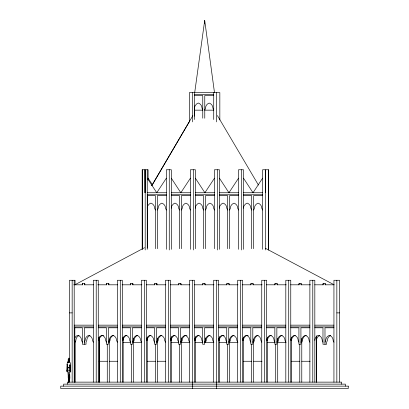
<?xml version="1.0" encoding="UTF-8"?>
<svg xmlns="http://www.w3.org/2000/svg" width="409" height="409" viewBox="0 0 409 409"><rect width="100%" height="100%" fill="white"/><g stroke="black" fill="none" stroke-linecap="round" stroke-linejoin="round"><path stroke-width="0.61" d="M69.811 364.424L69.99 370.022L67.766 370.288L68.247 376.316M69.934 370.017C69.019 373.637 70.967 379.445 68.717 382.134M68.819 372.006L68.819 382.103M68.242 359.608C68.037 357.512 69.847 357.768 69.648 359.445L69.52 359.71M68.267 359.051L68.042 362.844L68.518 360.493M67.076 364.802L66.769 370.314L67.28 370.13L67.725 364.235M68.467 382.134L68.656 381.408M194.694 92.638L204.704 20.45L214.49 92.638M70.522 371.178L70.236 372.057L69.837 365.585M68.743 382.042L68.927 381.127L69.423 381.449M66.841 370.186L67.347 371.904L66.979 371.091M84.356 342.231L85.128 340.436A5.358 5.358 0 0 1 88.814 335.349A5.358 5.358 0 0 1 92.495 340.436L93.313 342.231M157.404 210.052L158.171 208.263A5.358 5.358 0 0 1 161.857 203.171A5.358 5.358 0 0 1 165.538 208.263L166.356 210.052M204.771 109.949L205.538 108.16A5.358 5.358 0 0 1 209.224 103.068A5.358 5.358 0 0 1 212.905 108.16L213.723 109.949M108.421 342.231L109.193 340.436A5.358 5.358 0 0 1 112.874 335.349A5.358 5.358 0 0 1 116.56 340.436L117.373 342.231M109.28 342.231L110.047 340.436A5.358 5.358 0 0 1 113.733 335.349M181.463 210.052L182.235 208.263A5.358 5.358 0 0 1 185.921 203.171A5.358 5.358 0 0 1 189.602 208.263L190.42 210.052M132.485 342.231L133.252 340.436A5.358 5.358 0 0 1 136.938 335.349A5.358 5.358 0 0 1 140.619 340.436L141.437 342.231M133.339 342.231L134.111 340.436A5.358 5.358 0 0 1 137.792 335.349M205.528 210.052L206.3 208.263A5.358 5.358 0 0 1 209.981 203.171A5.358 5.358 0 0 1 213.667 208.263L214.48 210.052M156.545 342.231L157.317 340.436A5.358 5.358 0 0 1 160.998 335.349A5.358 5.358 0 0 1 164.684 340.436L165.502 342.231M157.404 342.231L158.171 340.436A5.358 5.358 0 0 1 161.857 335.349M229.592 210.052L230.359 208.263A5.358 5.358 0 0 1 234.045 203.171A5.358 5.358 0 0 1 237.726 208.263L238.544 210.052M180.609 342.231L181.381 340.436A5.358 5.358 0 0 1 185.062 335.349A5.358 5.358 0 0 1 188.743 340.436L189.561 342.231M181.463 342.231L182.235 340.436A5.358 5.358 0 0 1 185.921 335.349M253.652 210.052L254.424 208.263A5.358 5.358 0 0 1 258.105 203.171A5.358 5.358 0 0 1 261.791 208.263L262.609 210.052M204.669 342.231L205.441 340.436A5.358 5.358 0 0 1 209.127 335.349A5.358 5.358 0 0 1 212.808 340.436L213.626 342.231M205.528 342.231L206.3 340.436A5.358 5.358 0 0 1 209.981 335.349M228.733 342.231L229.505 340.436A5.358 5.358 0 0 1 233.186 335.349A5.358 5.358 0 0 1 236.872 340.436L237.685 342.231M229.592 342.231L230.359 340.436A5.358 5.358 0 0 1 234.045 335.349M252.798 342.231L253.565 340.436A5.358 5.358 0 0 1 257.251 335.349A5.358 5.358 0 0 1 260.932 340.436L261.75 342.231M253.652 342.231L254.424 340.436A5.358 5.358 0 0 1 258.105 335.349M276.857 342.231L277.629 340.436A5.358 5.358 0 0 1 281.31 335.349A5.358 5.358 0 0 1 284.996 340.436L285.814 342.231M277.716 342.231L278.488 340.436A5.358 5.358 0 0 1 282.169 335.349M300.922 342.231L301.694 340.436A5.358 5.358 0 0 1 305.375 335.349A5.358 5.358 0 0 1 309.061 340.436L309.874 342.231M301.781 342.231L302.548 340.436A5.358 5.358 0 0 1 306.234 335.349M324.986 342.231L325.753 340.436A5.358 5.358 0 0 1 329.439 335.349A5.358 5.358 0 0 1 333.12 340.436L333.938 342.231M75.062 342.231L75.88 340.436A5.358 5.358 0 0 1 79.039 335.549M68.656 360.559C68.344 358.192 68.61 362.236 69.003 359.214L69.366 359.848C69.821 358.969 69.418 363.632 68.242 361.684M151.923 185.584L189.653 121.176M151.724 185.584L192.828 115.67M68.83 381.663L68.993 380.748L69.443 381.362M166.356 178.171L156.759 192.741L147.245 178.171M190.42 178.171L180.824 192.741L171.305 178.171M214.48 178.171L204.883 192.741L195.369 178.171M238.544 178.171L228.948 192.741L219.428 178.171M262.609 178.171L253.013 192.741L243.493 178.171M68.395 376.101L68.145 376.679L68.554 381.439M69.31 361.694L68.39 362.011M68.006 361.668L67.475 362.251L66.953 364.685L67.746 365.355L67.766 370.288M69.816 365.59C71.498 364.572 70.051 361.837 68.784 361.249M74.832 284.812L144.52 247.706M102.802 335.298L101.314 336.06L99.832 337.716A5.358 5.358 0 0 0 99.116 340.385M126.862 335.298L125.379 336.06L123.896 337.716A5.358 5.358 0 0 0 123.181 340.385M150.926 335.298L149.438 336.06L147.956 337.716A5.358 5.358 0 0 0 147.245 340.385M174.991 335.298L173.503 336.06L172.02 337.716A5.358 5.358 0 0 0 171.305 340.385M199.05 335.298L197.562 336.06L196.08 337.716A5.358 5.358 0 0 0 195.369 340.385M223.115 335.298L221.627 336.06L220.144 337.716A5.358 5.358 0 0 0 219.428 340.385M247.179 335.298L245.691 336.06L244.209 337.716A5.358 5.358 0 0 0 243.493 340.385M271.239 335.298L269.751 336.06L268.268 337.716A5.358 5.358 0 0 0 267.558 340.385M295.303 335.298L293.815 336.06L292.333 337.716A5.358 5.358 0 0 0 291.617 340.385M68.405 381.909L68.727 381.878M70.159 370.303L70.665 370.232L70.45 365.13M70.251 372.026L70.604 370.237M67.771 367.415L69.893 367.41M67.761 367.896L69.913 367.89M194.607 94.648L213.723 94.648M194.607 95.512L202.762 95.512L202.762 118.186M213.723 95.512L204.771 95.512L204.771 118.257M194.607 110.154L202.762 110.154M204.771 110.154L213.723 110.154M145.2 192.741L145.057 169.75L142.168 169.75L142.168 249.321M147.245 192.741L166.356 192.741M171.305 192.741L190.42 192.741M195.369 192.741L214.48 192.741M219.428 192.741L238.544 192.741M243.493 192.741L262.609 192.741M265.513 192.741L265.605 169.75L268.534 169.75L268.534 249.955M147.245 194.756L166.356 194.756M171.305 194.756L190.42 194.756M195.369 194.756L214.48 194.756M219.428 194.756L238.544 194.756M243.493 194.756L262.609 194.756M147.245 195.614L155.4 195.614L155.4 248.692M166.356 195.614L157.404 195.614L157.404 248.692M171.305 195.614L179.459 195.614L179.459 248.692M190.42 195.614L181.463 195.614L181.463 248.692M195.369 195.614L203.524 195.614L203.524 248.692M214.48 195.614L205.528 195.614L205.528 248.692M219.428 195.614L227.583 195.614L227.583 248.692M238.544 195.614L229.592 195.614L229.592 248.692M243.493 195.614L251.647 195.614L251.647 248.692M262.609 195.614L253.652 195.614L253.652 248.692M73.758 284.812L82.7 284.812L82.7 283.611M93.692 284.812L84.412 284.812L84.438 283.611M97.823 284.812L106.769 284.812L106.764 283.611M117.751 284.812L108.497 284.812L108.497 283.611M122.097 284.812L130.824 284.812L130.824 283.611M141.903 284.812L132.562 284.812L132.562 283.611M146.243 284.812L154.888 284.812L154.888 283.611M156.591 284.812L165.875 284.812M170.308 284.812L178.948 284.812L178.948 283.611M189.807 284.812L180.686 284.812L180.686 283.611M194.28 284.812L203.012 284.812L203.012 283.611M214.004 284.812L204.751 284.812L204.751 283.611M217.915 284.812L227.077 284.812L227.077 283.611M238.064 284.812L228.774 284.812L228.815 283.611M242.189 284.812L251.136 284.812L251.136 283.611M262.128 284.812L252.874 284.812L252.874 283.611M266.458 284.812L275.201 284.812L275.201 283.611M286.264 284.812L276.939 284.812L276.939 283.611M290.62 284.812L299.26 284.812L299.26 283.611M300.952 284.812L310.538 284.812M314.685 284.812L323.325 284.812L323.325 283.611M69.484 312.885L72.158 312.885M336.842 312.885L339.516 312.885M74.198 325.155L93.313 325.155M98.262 325.155L117.373 325.155M122.322 325.155L141.437 325.155M146.386 325.155L165.502 325.155M170.451 325.155L189.561 325.155M194.51 325.155L213.626 325.155M218.575 325.155L237.685 325.155M242.634 325.155L261.75 325.155M266.699 325.155L285.814 325.155M290.763 325.155L309.874 325.155M314.823 325.155L333.938 325.155M74.198 326.929L93.313 326.929M98.262 326.929L117.373 326.929M122.322 326.929L141.437 326.929M146.386 326.929L165.502 326.929M170.451 326.929L189.561 326.929M194.51 326.929L213.626 326.929M218.575 326.929L237.685 326.929M242.634 326.929L261.75 326.929M266.699 326.929L285.814 326.929M290.763 326.929L309.874 326.929M314.823 326.929L333.938 326.929M74.198 327.793L82.352 327.793L82.352 344.235L86.023 344.235L86.023 342.231L86.81 340.385A5.358 5.358 0 0 1 89.97 335.498M93.313 327.793L84.356 327.793L84.356 344.235M98.262 327.793L106.417 327.793L106.417 344.235L108.421 344.235L108.421 327.793L117.373 327.793M122.322 327.793L130.476 327.793L130.476 344.235L132.485 344.235L132.485 327.793L141.437 327.793M146.386 327.793L154.541 327.793L154.541 344.235L156.545 344.235L156.545 327.793L165.502 327.793M170.451 327.793L178.605 327.793L178.605 344.235L180.609 344.235L180.609 327.793L189.561 327.793M194.51 327.793L202.665 327.793L202.665 344.235L204.669 344.235L204.669 327.793L213.626 327.793M218.575 327.793L226.729 327.793L226.729 344.235L228.733 344.235L228.733 327.793L237.685 327.793M242.634 327.793L250.794 327.793L250.794 344.235L252.798 344.235L252.798 327.793L261.75 327.793M266.699 327.793L274.853 327.793L274.853 344.235L276.857 344.235L276.857 327.793L285.814 327.793M290.763 327.793L298.918 327.793L298.918 344.235L300.922 344.235L300.922 327.793L309.874 327.793M314.823 327.793L322.977 327.793L322.977 344.235L326.648 344.235L326.648 342.231L327.435 340.385A5.358 5.358 0 0 1 330.595 335.498M333.938 327.793L324.986 327.793L324.986 344.235M123.181 342.435L130.706 342.435M133.339 342.435L141.698 342.435M171.305 342.435L178.835 342.435M181.463 342.435L189.822 342.435M219.428 342.435L226.959 342.435M229.592 342.435L237.946 342.435M267.558 342.435L275.083 342.435M277.716 342.435L286.075 342.435M195.369 342.614L202.895 342.614M204.526 342.614L213.887 342.614M99.116 361.259L107.27 361.259M109.28 361.259L117.634 361.259M147.245 361.259L155.4 361.259M157.404 361.259L165.757 361.259M243.493 361.259L251.647 361.259M253.652 361.259L262.011 361.259M291.617 361.259L299.771 361.259M301.781 361.259L310.134 361.259M265.426 248.309L334.168 284.812L325.063 284.812L325.063 283.611M69.438 381.132L68.957 380.59L68.773 381.485M67.367 371.858L67.255 370.125M67.066 371.658L66.892 371.152M148.094 178.171L152.209 184.413M217.409 115.553L258.447 185.078M322.977 342.231L322.19 340.385A5.358 5.358 0 0 0 318.509 335.298A5.358 5.358 0 0 0 314.823 340.385M251.647 210.052L250.86 208.212A5.358 5.358 0 0 0 247.179 203.12L245.691 203.887L244.209 205.538A5.358 5.358 0 0 0 243.493 208.212M202.762 109.949L201.974 108.109A5.358 5.358 0 0 0 198.293 103.017L196.806 103.779L195.323 105.435A5.358 5.358 0 0 0 194.607 108.109M298.918 342.231L298.13 340.385A5.358 5.358 0 0 0 294.444 335.298A5.358 5.358 0 0 0 290.763 340.385M227.583 210.052L226.796 208.212A5.358 5.358 0 0 0 223.115 203.12L221.627 203.887L220.144 205.538A5.358 5.358 0 0 0 219.428 208.212M274.853 342.231L274.066 340.385A5.358 5.358 0 0 0 270.385 335.298A5.358 5.358 0 0 0 266.699 340.385M203.524 210.052L202.736 208.212A5.358 5.358 0 0 0 199.05 203.12L197.562 203.887L196.08 205.538A5.358 5.358 0 0 0 195.369 208.212M250.794 342.231L250.001 340.385A5.358 5.358 0 0 0 246.32 335.298A5.358 5.358 0 0 0 242.634 340.385M179.459 210.052L178.672 208.212A5.358 5.358 0 0 0 174.991 203.12L173.503 203.887L172.02 205.538A5.358 5.358 0 0 0 171.305 208.212M226.729 342.231L225.942 340.385A5.358 5.358 0 0 0 222.256 335.298A5.358 5.358 0 0 0 218.575 340.385M155.4 210.052L154.612 208.212A5.358 5.358 0 0 0 150.926 203.12L149.438 203.887L147.956 205.538A5.358 5.358 0 0 0 147.245 208.212M202.665 342.231L201.877 340.385A5.358 5.358 0 0 0 198.196 335.298A5.358 5.358 0 0 0 194.51 340.385M178.605 342.231L177.818 340.385A5.358 5.358 0 0 0 174.132 335.298A5.358 5.358 0 0 0 170.451 340.385M154.541 342.231L153.753 340.385A5.358 5.358 0 0 0 150.067 335.298A5.358 5.358 0 0 0 146.386 340.385M130.476 342.231L129.689 340.385A5.358 5.358 0 0 0 126.008 335.298A5.358 5.358 0 0 0 122.322 340.385M106.417 342.231L105.629 340.385A5.358 5.358 0 0 0 101.943 335.298A5.358 5.358 0 0 0 98.262 340.385M82.352 342.231L81.565 340.385A5.358 5.358 0 0 0 77.884 335.298A5.358 5.358 0 0 0 74.198 340.385M345.37 386.142L345.37 384.138L63.63 384.138L63.63 386.142M341.627 384.138L341.627 382.134L67.373 382.134L67.373 384.138M339.516 382.134L339.516 280.267L333.938 280.267L333.938 382.134M336.842 280.267L336.842 382.134M325.462 284.812L325.462 283.611L322.926 283.611L322.926 284.812M316.525 335.728L316.525 382.134M316.31 336.362L316.31 382.134M314.823 382.134L314.823 280.267L309.874 280.267L309.874 382.134M312.783 280.267L312.783 382.134M301.781 338.463L301.781 382.134M301.402 284.812L301.402 283.611L298.861 283.611L298.861 284.812M300.998 283.611L300.998 284.812M299.771 344.127L299.771 382.134M291.617 337.236L291.617 382.134M290.763 382.134L290.763 280.267L285.814 280.267L285.814 382.134M288.718 280.267L288.718 382.134M277.716 338.463L277.716 382.134M277.338 284.812L277.338 283.611L274.797 283.611L274.797 284.812M275.712 344.127L275.712 382.134M268.319 169.75L268.319 249.955M267.558 337.236L267.558 382.134M266.699 382.134L266.699 280.267L261.75 280.267L261.75 382.134M265.513 249.955L265.513 169.75L262.609 169.75L262.609 249.326M264.659 280.267L264.659 382.134M253.652 339.092L253.652 382.134M253.278 284.812L253.278 283.611L250.737 283.611L250.737 284.812M251.647 344.127L251.647 382.134M243.493 249.326L243.493 169.75L238.544 169.75L238.544 249.326M243.493 337.236L243.493 382.134M242.634 382.134L242.634 280.267L237.685 280.267L237.685 382.134M241.453 169.75L241.453 249.955M240.594 280.267L240.594 382.134M229.592 339.092L229.592 382.134M229.214 284.812L229.214 283.611L226.673 283.611L226.673 284.812M227.583 344.127L227.583 382.134M219.838 119.975L219.838 92.638L189.347 92.638L189.347 121.882M219.428 249.326L219.428 169.75L214.48 169.75L214.48 248.692M219.428 336.607L219.428 382.134M218.575 382.134L218.575 280.267L213.626 280.267L213.626 382.134M217.389 169.75L217.389 249.955M216.627 92.638L216.627 121.882M216.53 280.267L216.54 388.55M213.723 92.638L213.723 119.525M205.528 337.834L205.528 342.614M205.149 284.812L205.149 283.611L202.613 283.611L202.613 284.812M204.704 20.45L204.704 23.645M195.369 248.692L195.369 169.75L190.42 169.75L190.42 249.326M195.369 336.607L195.369 382.134M194.694 105.987L194.694 116.161M194.607 92.638L194.607 119.525M194.51 382.134L194.51 280.267L189.561 280.267L189.561 382.134M193.324 169.75L193.324 249.955M192.567 92.638L192.567 121.882M192.47 280.267L192.47 388.55M181.463 337.834L181.463 382.134M181.09 284.812L181.09 283.611L178.549 283.611L178.549 284.812M179.459 344.127L179.459 382.134M171.305 249.326L171.305 169.75L166.356 169.75L166.356 249.326M171.305 336.607L171.305 382.134M170.451 382.134L170.451 280.267L165.502 280.267L165.502 382.134M169.265 169.75L169.265 249.955M168.406 280.267L168.406 382.134M157.404 338.463L157.404 382.134M157.025 284.812L157.025 283.611L154.484 283.611L154.484 284.812M156.627 283.611L156.627 284.812M155.4 344.127L155.4 382.134M148.094 180.072L148.094 169.75L145.19 169.75L145.2 249.955M147.516 195.282L147.516 248.048M147.245 169.75L147.245 249.326M147.245 337.236L147.245 382.134M146.386 382.134L146.386 280.267L141.437 280.267L141.437 382.134M144.883 169.75L144.842 192.741M144.341 280.267L144.341 382.134M142.383 169.75L142.383 249.321M133.339 338.463L133.339 382.134M132.966 284.812L132.966 283.611L130.425 283.611L130.425 284.812M131.335 344.127L131.335 382.134M123.181 337.236L123.181 382.134M122.322 382.134L122.322 280.267L117.373 280.267L117.373 382.134M120.282 280.267L120.282 382.134M109.28 339.092L109.28 382.134M108.901 284.812L108.901 283.611L106.36 283.611L106.36 284.812M107.27 344.127L107.27 382.134M99.525 336.996L99.525 382.134M99.116 337.236L99.116 382.134M98.262 382.134L98.262 280.267L93.313 280.267L93.313 382.134M96.217 280.267L96.217 382.134M84.837 284.812L84.837 283.611L82.296 283.611L82.296 284.812M75.062 284.812L75.062 280.267L69.484 280.267L69.484 362.44M75.062 341.06L75.062 382.134M74.832 327.43L74.832 382.134M74.198 280.267L74.198 382.134M72.158 280.267L72.158 382.134M69.484 374.496L69.484 382.134M103.324 335.498A5.358 5.358 0 0 1 103.82 335.753M223.636 335.498A5.358 5.358 0 0 1 224.132 335.753M247.701 335.498A5.358 5.358 0 0 1 248.197 335.753M186.443 335.549A5.358 5.358 0 0 1 186.939 335.804M316.505 340.436A5.358 5.358 0 0 1 319.669 335.549M348.248 386.142L60.752 386.142L60.752 388.55L348.248 388.55L348.248 386.142"/></g></svg>
